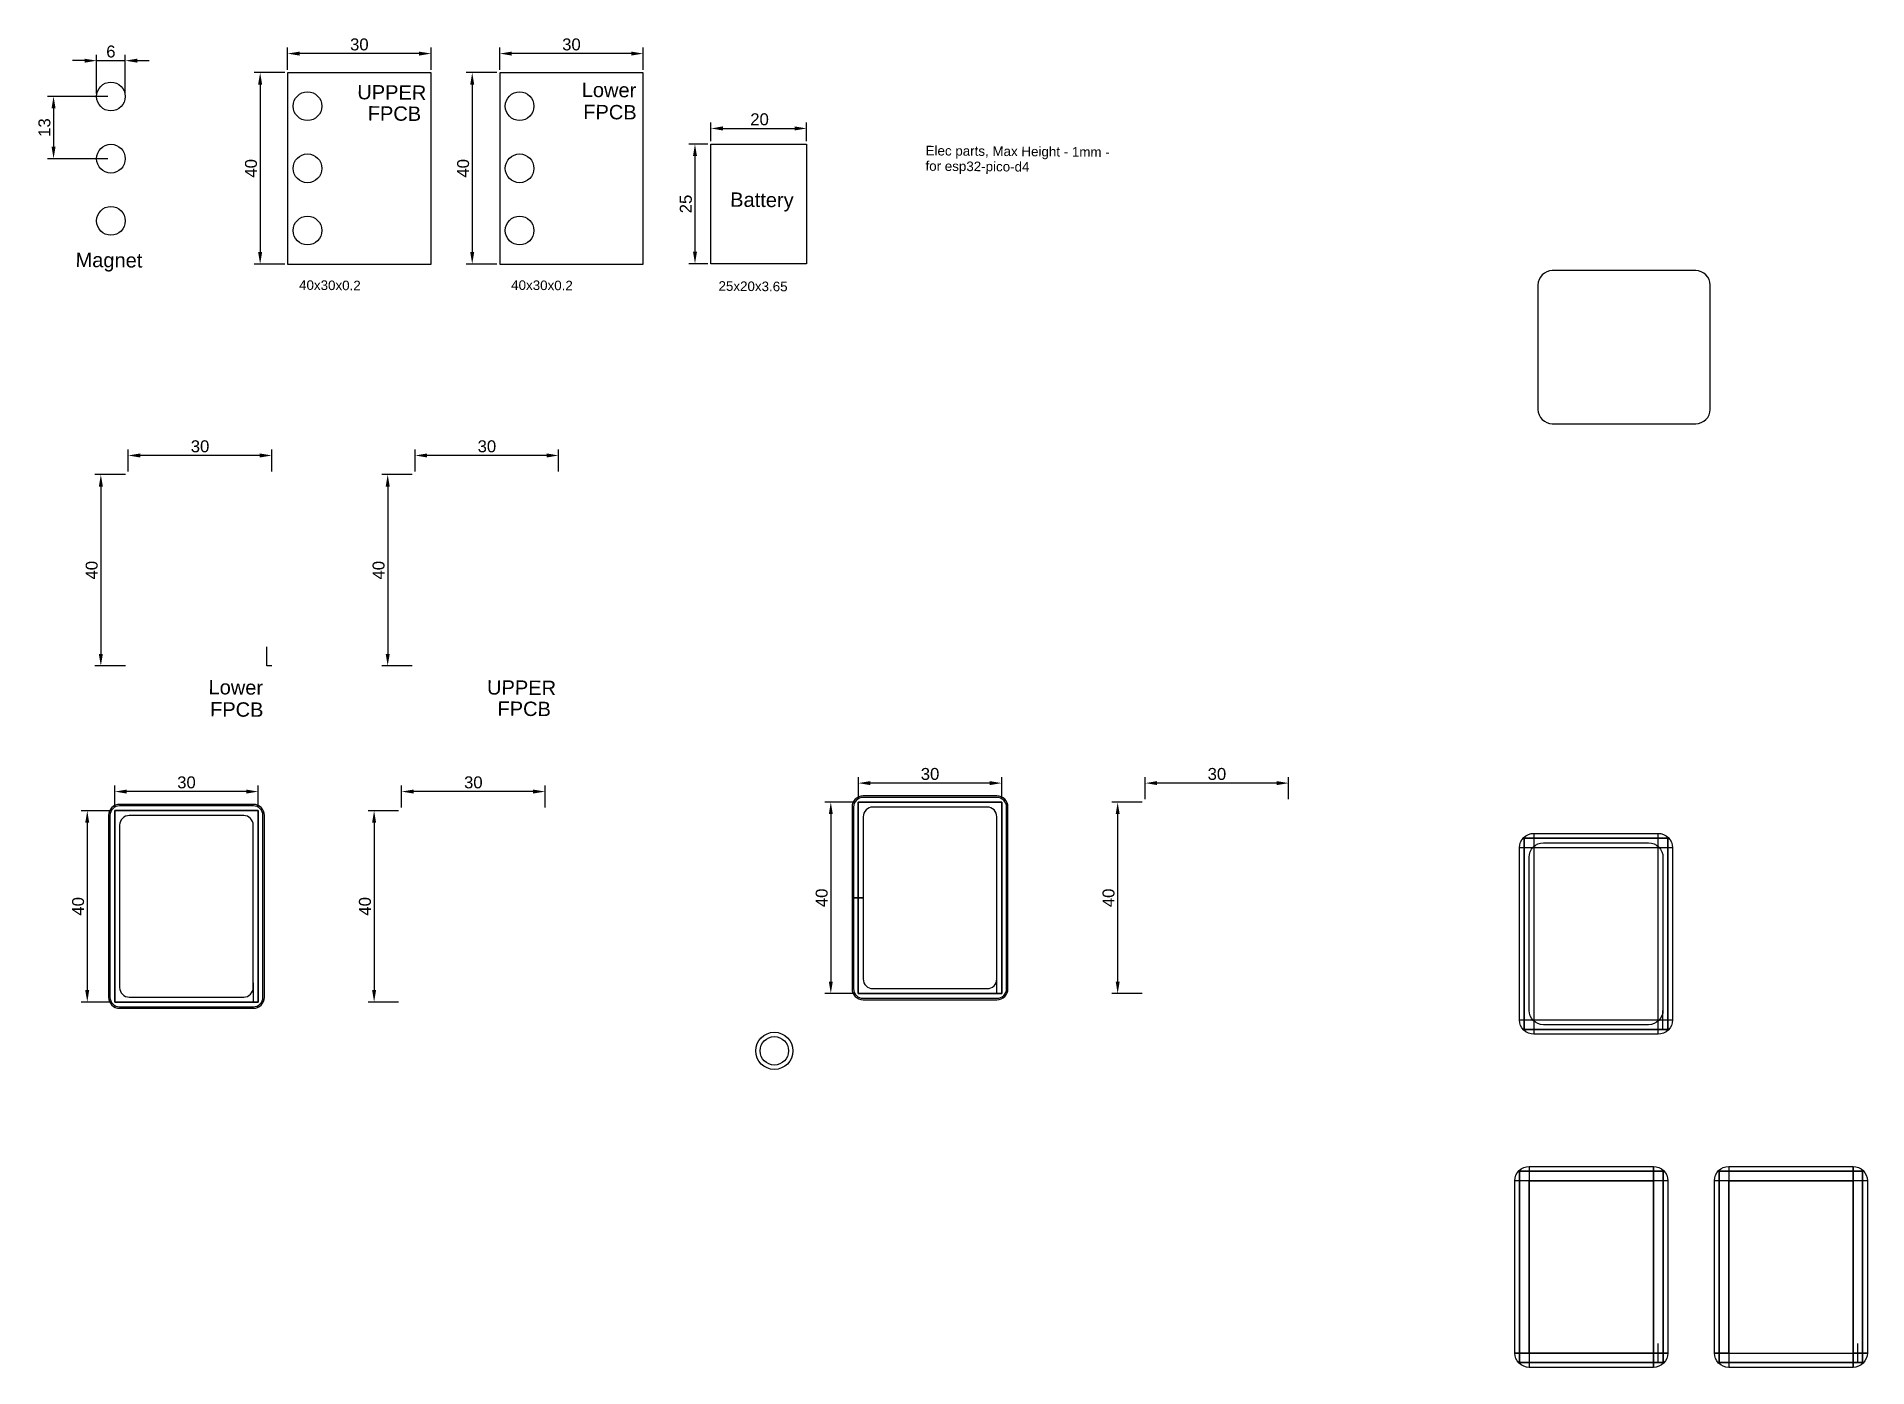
# Model space of a CAD drawing. Header units: millimetres. Extents: x 1949 to 2332, y 2079 to 2357.
import ezdxf

# ---------------------------------------------------------------- set-up
doc = ezdxf.new("R2010")
doc.units = ezdxf.units.MM
doc.styles.get("Standard").update_dxf_attribs({"font": 'arial.ttf'})
doc.dimstyles.new('ISO-25', dxfattribs={"dimtxt": 2.5, "dimasz": 2.5, "dimexe": 1.25, "dimexo": 0.625, "dimtad": 1, "dimtxsty": 'Standard', "dimcen": 2.5, "dimadec": 0, "dimazin": 0, "dimtfac": 1, "dimtmove": 0, "dimatfit": 3, "dimfxl": 1, "dimarcsym": 0})

# ---------------------------------------------------------------- blocks, each defined once
blk = doc.blocks.new('*D1')
at = {"color": 0, "lineweight": -2, "transparency": 16777216}
for p, q in [((2001.62, 2350.4), (2001.62, 2355.02)), ((2031.62, 2350.4), (2031.62, 2355.02)), ((2029.12, 2353.77), (2004.12, 2353.77))]:
    blk.add_line(p, q, dxfattribs=at)
at = {"color": 0, "transparency": 16777216}
for points in [[(2004.12, 2354.18), (2004.12, 2353.35), (2001.62, 2353.77)], [(2029.12, 2354.18), (2029.12, 2353.35), (2031.62, 2353.77)]]:
    blk.add_solid(points, dxfattribs=at)
at = {"layer": 'Defpoints', "color": 0, "transparency": 16777216}
for p in [(2001.62, 2353.77), (2001.62, 2349.78), (2031.62, 2349.78)]:
    blk.add_point(p, dxfattribs=at)
at = {"color": 0, "transparency": 16777216, "insert": (2016.62, 2355.67), "char_height": 2.5, "attachment_point": 5}
blk.add_mtext('30', dxfattribs=at)
blk = doc.blocks.new('*D2')
at = {"color": 0, "lineweight": -2, "transparency": 16777216}
for p, q in [((2001, 2349.78), (1994.62, 2349.78)), ((1995.87, 2347.28), (1995.87, 2312.28)), ((2001, 2309.78), (1994.62, 2309.78))]:
    blk.add_line(p, q, dxfattribs=at)
at = {"color": 0, "transparency": 16777216}
for points in [[(1995.45, 2347.28), (1996.29, 2347.28), (1995.87, 2349.78)], [(1995.45, 2312.28), (1996.29, 2312.28), (1995.87, 2309.78)]]:
    blk.add_solid(points, dxfattribs=at)
at = {"layer": 'Defpoints', "color": 0, "transparency": 16777216}
for p in [(2001.62, 2349.78), (1995.87, 2309.78), (2001.62, 2309.78)]:
    blk.add_point(p, dxfattribs=at)
at = {"color": 0, "transparency": 16777216, "insert": (1993.97, 2329.78), "char_height": 2.5, "attachment_point": 5, "rotation": 90}
blk.add_mtext('40', dxfattribs=at)
blk = doc.blocks.new('*D3')
at = {"color": 0, "lineweight": -2, "transparency": 16777216}
for p, q in [((2089.52, 2334.85), (2085.57, 2334.85)), ((2086.82, 2332.35), (2086.82, 2312.35)), ((2089.52, 2309.85), (2085.57, 2309.85))]:
    blk.add_line(p, q, dxfattribs=at)
at = {"color": 0, "transparency": 16777216}
for points in [[(2086.41, 2332.35), (2087.24, 2332.35), (2086.82, 2334.85)], [(2086.41, 2312.35), (2087.24, 2312.35), (2086.82, 2309.85)]]:
    blk.add_solid(points, dxfattribs=at)
at = {"layer": 'Defpoints', "color": 0, "transparency": 16777216}
for p in [(2090.15, 2334.85), (2086.82, 2309.85), (2090.15, 2309.85)]:
    blk.add_point(p, dxfattribs=at)
at = {"color": 0, "transparency": 16777216, "insert": (2084.92, 2322.32), "char_height": 2.5, "attachment_point": 5, "rotation": 90}
blk.add_mtext('25', dxfattribs=at)
blk = doc.blocks.new('*D4')
at = {"color": 0, "lineweight": -2, "transparency": 16777216}
for p, q in [((2090.15, 2335.47), (2090.15, 2339.37)), ((2092.65, 2338.12), (2107.65, 2338.12)), ((2110.15, 2335.47), (2110.15, 2339.37))]:
    blk.add_line(p, q, dxfattribs=at)
at = {"color": 0, "transparency": 16777216}
for points in [[(2092.65, 2338.54), (2092.65, 2337.7), (2090.15, 2338.12)], [(2107.65, 2338.54), (2107.65, 2337.7), (2110.15, 2338.12)]]:
    blk.add_solid(points, dxfattribs=at)
at = {"layer": 'Defpoints', "color": 0, "transparency": 16777216}
for p in [(2110.15, 2338.12), (2090.15, 2334.85), (2110.15, 2334.85)]:
    blk.add_point(p, dxfattribs=at)
at = {"color": 0, "transparency": 16777216, "insert": (2100.33, 2340.02), "char_height": 2.5, "attachment_point": 5}
blk.add_mtext('20', dxfattribs=at)
blk = doc.blocks.new('*D6')
at = {"color": 0, "lineweight": -2, "transparency": 16777216}
for p, q in [((2045.98, 2350.4), (2045.98, 2355.02)), ((2075.98, 2350.4), (2075.98, 2355.02)), ((2073.48, 2353.77), (2048.48, 2353.77))]:
    blk.add_line(p, q, dxfattribs=at)
at = {"color": 0, "transparency": 16777216}
for points in [[(2048.48, 2354.18), (2048.48, 2353.35), (2045.98, 2353.77)], [(2073.48, 2354.18), (2073.48, 2353.35), (2075.98, 2353.77)]]:
    blk.add_solid(points, dxfattribs=at)
at = {"layer": 'Defpoints', "color": 0, "transparency": 16777216}
for p in [(2045.98, 2353.77), (2045.98, 2349.78), (2075.98, 2349.78)]:
    blk.add_point(p, dxfattribs=at)
at = {"color": 0, "transparency": 16777216, "insert": (2060.98, 2355.67), "char_height": 2.5, "attachment_point": 5}
blk.add_mtext('30', dxfattribs=at)
blk = doc.blocks.new('*D5')
at = {"color": 0, "lineweight": -2, "transparency": 16777216}
for p, q in [((2045.36, 2349.78), (2038.98, 2349.78)), ((2040.23, 2347.28), (2040.23, 2312.28)), ((2045.36, 2309.78), (2038.98, 2309.78))]:
    blk.add_line(p, q, dxfattribs=at)
at = {"color": 0, "transparency": 16777216}
for points in [[(2039.81, 2347.28), (2040.65, 2347.28), (2040.23, 2349.78)], [(2039.81, 2312.28), (2040.65, 2312.28), (2040.23, 2309.78)]]:
    blk.add_solid(points, dxfattribs=at)
at = {"layer": 'Defpoints', "color": 0, "transparency": 16777216}
for p in [(2045.98, 2349.78), (2040.23, 2309.78), (2045.98, 2309.78)]:
    blk.add_point(p, dxfattribs=at)
at = {"color": 0, "transparency": 16777216, "insert": (2038.33, 2329.78), "char_height": 2.5, "attachment_point": 5, "rotation": 90}
blk.add_mtext('40', dxfattribs=at)
blk = doc.blocks.new('*D7')
at = {"color": 0, "lineweight": -2, "transparency": 16777216}
for p, q in [((1964.03, 2344.8), (1951.41, 2344.8)), ((1952.66, 2342.3), (1952.66, 2334.3)), ((1964.03, 2331.8), (1951.41, 2331.8))]:
    blk.add_line(p, q, dxfattribs=at)
at = {"color": 0, "transparency": 16777216}
for points in [[(1952.24, 2342.3), (1953.08, 2342.3), (1952.66, 2344.8)], [(1952.24, 2334.3), (1953.08, 2334.3), (1952.66, 2331.8)]]:
    blk.add_solid(points, dxfattribs=at)
at = {"layer": 'Defpoints', "color": 0, "transparency": 16777216}
for p in [(1964.65, 2344.8), (1952.66, 2331.8), (1964.65, 2331.8)]:
    blk.add_point(p, dxfattribs=at)
at = {"color": 0, "transparency": 16777216, "insert": (1950.76, 2338.3), "char_height": 2.5, "attachment_point": 5, "rotation": 90}
blk.add_mtext('13', dxfattribs=at)
blk = doc.blocks.new('*D8')
at = {"color": 0, "lineweight": -2, "transparency": 16777216}
for p, q in [((1959.15, 2352.29), (1956.65, 2352.29)), ((1961.65, 2345.43), (1961.65, 2353.54)), ((1961.65, 2352.29), (1967.65, 2352.29)), ((1967.65, 2345.43), (1967.65, 2353.54)), ((1970.15, 2352.29), (1972.65, 2352.29))]:
    blk.add_line(p, q, dxfattribs=at)
at = {"color": 0, "transparency": 16777216}
for points in [[(1959.15, 2352.7), (1959.15, 2351.87), (1961.65, 2352.29)], [(1970.15, 2352.7), (1970.15, 2351.87), (1967.65, 2352.29)]]:
    blk.add_solid(points, dxfattribs=at)
at = {"layer": 'Defpoints', "color": 0, "transparency": 16777216}
for p in [(1967.65, 2352.29), (1961.65, 2344.8), (1967.65, 2344.8)]:
    blk.add_point(p, dxfattribs=at)
at = {"color": 0, "transparency": 16777216, "insert": (1964.65, 2354.19), "char_height": 2.5, "attachment_point": 5}
blk.add_mtext('6', dxfattribs=at)
blk = doc.blocks.new('*D9')
at = {"color": 0, "lineweight": -2, "transparency": 16777216}
for p, q in [((1968.3, 2266.4), (1968.3, 2271.01)), ((1998.3, 2266.4), (1998.3, 2271.01)), ((1995.8, 2269.76), (1970.8, 2269.76))]:
    blk.add_line(p, q, dxfattribs=at)
at = {"color": 0, "transparency": 16777216}
for points in [[(1970.8, 2270.18), (1970.8, 2269.34), (1968.3, 2269.76)], [(1995.8, 2270.18), (1995.8, 2269.34), (1998.3, 2269.76)]]:
    blk.add_solid(points, dxfattribs=at)
at = {"layer": 'Defpoints', "color": 0, "transparency": 16777216}
for p in [(1968.3, 2269.76), (1968.3, 2265.77), (1998.3, 2265.77)]:
    blk.add_point(p, dxfattribs=at)
at = {"color": 0, "transparency": 16777216, "insert": (1983.3, 2271.66), "char_height": 2.5, "attachment_point": 5}
blk.add_mtext('30', dxfattribs=at)
blk = doc.blocks.new('*D10')
at = {"color": 0, "lineweight": -2, "transparency": 16777216}
for p, q in [((1967.68, 2265.77), (1961.3, 2265.77)), ((1962.55, 2263.27), (1962.55, 2228.27)), ((1967.68, 2225.77), (1961.3, 2225.77))]:
    blk.add_line(p, q, dxfattribs=at)
at = {"color": 0, "transparency": 16777216}
for points in [[(1962.13, 2263.27), (1962.97, 2263.27), (1962.55, 2265.77)], [(1962.13, 2228.27), (1962.97, 2228.27), (1962.55, 2225.77)]]:
    blk.add_solid(points, dxfattribs=at)
at = {"layer": 'Defpoints', "color": 0, "transparency": 16777216}
for p in [(1968.3, 2265.77), (1962.55, 2225.77), (1968.3, 2225.77)]:
    blk.add_point(p, dxfattribs=at)
at = {"color": 0, "transparency": 16777216, "insert": (1960.65, 2245.77), "char_height": 2.5, "attachment_point": 5, "rotation": 90}
blk.add_mtext('40', dxfattribs=at)
blk = doc.blocks.new('*D11')
at = {"color": 0, "lineweight": -2, "transparency": 16777216}
for p, q in [((2028.3, 2266.4), (2028.3, 2271.01)), ((2058.3, 2266.4), (2058.3, 2271.01)), ((2055.8, 2269.76), (2030.8, 2269.76))]:
    blk.add_line(p, q, dxfattribs=at)
at = {"color": 0, "transparency": 16777216}
for points in [[(2030.8, 2270.18), (2030.8, 2269.34), (2028.3, 2269.76)], [(2055.8, 2270.18), (2055.8, 2269.34), (2058.3, 2269.76)]]:
    blk.add_solid(points, dxfattribs=at)
at = {"layer": 'Defpoints', "color": 0, "transparency": 16777216}
for p in [(2028.3, 2269.76), (2028.3, 2265.77), (2058.3, 2265.77)]:
    blk.add_point(p, dxfattribs=at)
at = {"color": 0, "transparency": 16777216, "insert": (2043.3, 2271.66), "char_height": 2.5, "attachment_point": 5}
blk.add_mtext('30', dxfattribs=at)
blk = doc.blocks.new('*D12')
at = {"color": 0, "lineweight": -2, "transparency": 16777216}
for p, q in [((2027.68, 2265.77), (2021.3, 2265.77)), ((2022.55, 2263.27), (2022.55, 2228.27)), ((2027.68, 2225.77), (2021.3, 2225.77))]:
    blk.add_line(p, q, dxfattribs=at)
at = {"color": 0, "transparency": 16777216}
for points in [[(2022.13, 2263.27), (2022.97, 2263.27), (2022.55, 2265.77)], [(2022.13, 2228.27), (2022.97, 2228.27), (2022.55, 2225.77)]]:
    blk.add_solid(points, dxfattribs=at)
at = {"layer": 'Defpoints', "color": 0, "transparency": 16777216}
for p in [(2028.3, 2265.77), (2022.55, 2225.77), (2028.3, 2225.77)]:
    blk.add_point(p, dxfattribs=at)
at = {"color": 0, "transparency": 16777216, "insert": (2020.65, 2245.77), "char_height": 2.5, "attachment_point": 5, "rotation": 90}
blk.add_mtext('40', dxfattribs=at)
blk = doc.blocks.new('*D17')
at = {"color": 0, "lineweight": -2, "transparency": 16777216}
for p, q in [((1965.46, 2196.14), (1965.46, 2200.75)), ((1992.96, 2199.5), (1967.96, 2199.5)), ((1995.46, 2196.14), (1995.46, 2200.75))]:
    blk.add_line(p, q, dxfattribs=at)
at = {"color": 0, "transparency": 16777216}
for points in [[(1967.96, 2199.92), (1967.96, 2199.09), (1965.46, 2199.5)], [(1992.96, 2199.92), (1992.96, 2199.09), (1995.46, 2199.5)]]:
    blk.add_solid(points, dxfattribs=at)
at = {"layer": 'Defpoints', "color": 0, "transparency": 16777216}
for p in [(1965.46, 2199.5), (1965.46, 2195.51), (1995.46, 2195.51)]:
    blk.add_point(p, dxfattribs=at)
at = {"color": 0, "transparency": 16777216, "insert": (1980.46, 2201.41), "char_height": 2.5, "attachment_point": 5}
blk.add_mtext('30', dxfattribs=at)
blk = doc.blocks.new('*D18')
at = {"color": 0, "lineweight": -2, "transparency": 16777216}
for p, q in [((1964.83, 2195.51), (1958.46, 2195.51)), ((1959.71, 2193.01), (1959.71, 2158.01)), ((1964.83, 2155.51), (1958.46, 2155.51))]:
    blk.add_line(p, q, dxfattribs=at)
at = {"color": 0, "transparency": 16777216}
for points in [[(1959.29, 2193.01), (1960.12, 2193.01), (1959.71, 2195.51)], [(1959.29, 2158.01), (1960.12, 2158.01), (1959.71, 2155.51)]]:
    blk.add_solid(points, dxfattribs=at)
at = {"layer": 'Defpoints', "color": 0, "transparency": 16777216}
for p in [(1965.46, 2195.51), (1959.71, 2155.51), (1965.46, 2155.51)]:
    blk.add_point(p, dxfattribs=at)
at = {"color": 0, "transparency": 16777216, "insert": (1957.8, 2175.51), "char_height": 2.5, "attachment_point": 5, "rotation": 90}
blk.add_mtext('40', dxfattribs=at)
blk = doc.blocks.new('*D19')
at = {"color": 0, "lineweight": -2, "transparency": 16777216}
for p, q in [((2025.46, 2196.14), (2025.46, 2200.75)), ((2052.96, 2199.5), (2027.96, 2199.5)), ((2055.46, 2196.14), (2055.46, 2200.75))]:
    blk.add_line(p, q, dxfattribs=at)
at = {"color": 0, "transparency": 16777216}
for points in [[(2027.96, 2199.92), (2027.96, 2199.09), (2025.46, 2199.5)], [(2052.96, 2199.92), (2052.96, 2199.09), (2055.46, 2199.5)]]:
    blk.add_solid(points, dxfattribs=at)
at = {"layer": 'Defpoints', "color": 0, "transparency": 16777216}
for p in [(2025.46, 2199.5), (2025.46, 2195.51), (2055.46, 2195.51)]:
    blk.add_point(p, dxfattribs=at)
at = {"color": 0, "transparency": 16777216, "insert": (2040.46, 2201.41), "char_height": 2.5, "attachment_point": 5}
blk.add_mtext('30', dxfattribs=at)
blk = doc.blocks.new('*D20')
at = {"color": 0, "lineweight": -2, "transparency": 16777216}
for p, q in [((2024.83, 2195.51), (2018.46, 2195.51)), ((2019.71, 2193.01), (2019.71, 2158.01)), ((2024.83, 2155.51), (2018.46, 2155.51))]:
    blk.add_line(p, q, dxfattribs=at)
at = {"color": 0, "transparency": 16777216}
for points in [[(2019.29, 2193.01), (2020.12, 2193.01), (2019.71, 2195.51)], [(2019.29, 2158.01), (2020.12, 2158.01), (2019.71, 2155.51)]]:
    blk.add_solid(points, dxfattribs=at)
at = {"layer": 'Defpoints', "color": 0, "transparency": 16777216}
for p in [(2025.46, 2195.51), (2019.71, 2155.51), (2025.46, 2155.51)]:
    blk.add_point(p, dxfattribs=at)
at = {"color": 0, "transparency": 16777216, "insert": (2017.8, 2175.51), "char_height": 2.5, "attachment_point": 5, "rotation": 90}
blk.add_mtext('40', dxfattribs=at)
blk = doc.blocks.new('*D24')
at = {"color": 0, "lineweight": -2, "transparency": 16777216}
for p, q in [((2120.99, 2197.91), (2120.99, 2202.52)), ((2150.99, 2197.91), (2150.99, 2202.52)), ((2148.49, 2201.27), (2123.49, 2201.27))]:
    blk.add_line(p, q, dxfattribs=at)
at = {"color": 0, "transparency": 16777216}
for points in [[(2123.49, 2201.69), (2123.49, 2200.86), (2120.99, 2201.27)], [(2148.49, 2201.69), (2148.49, 2200.86), (2150.99, 2201.27)]]:
    blk.add_solid(points, dxfattribs=at)
at = {"layer": 'Defpoints', "color": 0, "transparency": 16777216}
for p in [(2120.99, 2201.27), (2120.99, 2197.28), (2150.99, 2197.28)]:
    blk.add_point(p, dxfattribs=at)
at = {"color": 0, "transparency": 16777216, "insert": (2135.99, 2203.17), "char_height": 2.5, "attachment_point": 5}
blk.add_mtext('30', dxfattribs=at)
blk = doc.blocks.new('*D21')
at = {"color": 0, "lineweight": -2, "transparency": 16777216}
for p, q in [((2120.36, 2197.28), (2113.98, 2197.28)), ((2115.23, 2194.78), (2115.23, 2159.78)), ((2120.36, 2157.28), (2113.98, 2157.28))]:
    blk.add_line(p, q, dxfattribs=at)
at = {"color": 0, "transparency": 16777216}
for points in [[(2114.82, 2194.78), (2115.65, 2194.78), (2115.23, 2197.28)], [(2114.82, 2159.78), (2115.65, 2159.78), (2115.23, 2157.28)]]:
    blk.add_solid(points, dxfattribs=at)
at = {"layer": 'Defpoints', "color": 0, "transparency": 16777216}
for p in [(2120.99, 2197.28), (2115.23, 2157.28), (2120.99, 2157.28)]:
    blk.add_point(p, dxfattribs=at)
at = {"color": 0, "transparency": 16777216, "insert": (2113.33, 2177.28), "char_height": 2.5, "attachment_point": 5, "rotation": 90}
blk.add_mtext('40', dxfattribs=at)
blk = doc.blocks.new('*D22')
at = {"color": 0, "lineweight": -2, "transparency": 16777216}
for p, q in [((2180.99, 2197.91), (2180.99, 2202.52)), ((2210.99, 2197.91), (2210.99, 2202.52)), ((2208.49, 2201.27), (2183.49, 2201.27))]:
    blk.add_line(p, q, dxfattribs=at)
at = {"color": 0, "transparency": 16777216}
for points in [[(2183.49, 2201.69), (2183.49, 2200.86), (2180.99, 2201.27)], [(2208.49, 2201.69), (2208.49, 2200.86), (2210.99, 2201.27)]]:
    blk.add_solid(points, dxfattribs=at)
at = {"layer": 'Defpoints', "color": 0, "transparency": 16777216}
for p in [(2180.99, 2201.27), (2180.99, 2197.28), (2210.99, 2197.28)]:
    blk.add_point(p, dxfattribs=at)
at = {"color": 0, "transparency": 16777216, "insert": (2195.99, 2203.17), "char_height": 2.5, "attachment_point": 5}
blk.add_mtext('30', dxfattribs=at)
blk = doc.blocks.new('*D23')
at = {"color": 0, "lineweight": -2, "transparency": 16777216}
for p, q in [((2180.36, 2197.28), (2173.98, 2197.28)), ((2175.23, 2194.78), (2175.23, 2159.78)), ((2180.36, 2157.28), (2173.98, 2157.28))]:
    blk.add_line(p, q, dxfattribs=at)
at = {"color": 0, "transparency": 16777216}
for points in [[(2174.82, 2194.78), (2175.65, 2194.78), (2175.23, 2197.28)], [(2174.82, 2159.78), (2175.65, 2159.78), (2175.23, 2157.28)]]:
    blk.add_solid(points, dxfattribs=at)
at = {"layer": 'Defpoints', "color": 0, "transparency": 16777216}
for p in [(2180.99, 2197.28), (2175.23, 2157.28), (2180.99, 2157.28)]:
    blk.add_point(p, dxfattribs=at)
at = {"color": 0, "transparency": 16777216, "insert": (2173.33, 2177.28), "char_height": 2.5, "attachment_point": 5, "rotation": 90}
blk.add_mtext('40', dxfattribs=at)

msp = doc.modelspace()

# ---------------------------------------------------------------- linework, layer by layer
for p, q in [((1997.302, 2226.771, -0.2), (1997.302, 2229.771, -0.2)), ((1997.302, 2225.771, -0.2), (1997.302, 2226.771, -0.2)), ((1998.302, 2225.771, -0.2), (1997.302, 2225.771, -0.2)), ((2262.283, 2190.772, 4.85), (2262.283, 2148.772, 4.85)), ((2288.283, 2148.772, 4.85), (2288.283, 2190.772, 4.85)), ((2291.283, 2187.772, 4.85), (2259.283, 2187.772, 4.85)), ((2260.283, 2189.772, 3.85), (2260.283, 2189.772, 4.85)), ((2122.016, 2177.283, -4), (2119.686, 2177.283, 1)), ((2119.986, 2177.283, 1), (2122.016, 2177.283, -3.7)), ((2149.986, 2158.283, -0.2), (2149.986, 2161.283, -0.2)), ((1994.457, 2156.515, -0.2), (1994.457, 2159.515, -0.2)), ((1994.457, 2155.515, -0.2), (1994.457, 2156.515, -0.2)), ((2149.986, 2157.283, -0.2), (2149.986, 2158.283, -0.2)), ((2150.986, 2157.283, -0.2), (2149.986, 2157.283, -0.2)), ((1995.457, 2155.515, -0.2), (1994.457, 2155.515, -0.2)), ((2289.283, 2150.772, 3.65), (2289.283, 2153.772, 3.65)), ((2259.283, 2151.772, 4.85), (2291.283, 2151.772, 4.85)), ((2289.283, 2149.772, 3.65), (2289.283, 2150.772, 3.65)), ((2290.283, 2149.772, 3.65), (2289.283, 2149.772, 3.65)), ((2290.307, 2118.142, 4.85), (2258.307, 2118.142, 4.85)), ((2259.307, 2120.142, 3.85), (2259.307, 2120.142, 4.85)), ((2261.307, 2121.142, 4.85), (2261.307, 2079.142, 4.85)), ((2261.307, 2118.142, 4.85), (2261.307, 2118.142, -0.15)), ((2287.307, 2079.142, 4.85), (2287.307, 2121.142, 4.85)), ((2287.307, 2118.142, 4.85), (2287.307, 2118.142, -0.15)), ((2332.043, 2118.142, 4.85), (2300.043, 2118.142, 4.85)), ((2301.043, 2120.142, 3.85), (2301.043, 2120.142, 4.85)), ((2303.043, 2121.142, 4.85), (2303.043, 2079.142, 4.85)), ((2303.043, 2118.142, 4.85), (2303.043, 2118.142, -0.15)), ((2329.043, 2079.142, 4.85), (2329.043, 2121.142, 4.85)), ((2329.043, 2118.142, 4.85), (2329.043, 2118.142, -0.15)), ((2288.307, 2081.142, 3.65), (2288.307, 2084.142, 3.65)), ((2330.043, 2081.142, 3.65), (2330.043, 2084.142, 3.65)), ((2258.307, 2082.142, 4.85), (2290.307, 2082.142, 4.85)), ((2261.307, 2082.142, 4.85), (2261.307, 2082.142, -0.15)), ((2287.307, 2082.142, 4.85), (2287.307, 2082.142, -0.15)), ((2288.307, 2080.142, 3.65), (2288.307, 2081.142, 3.65)), ((2289.307, 2080.142, 3.65), (2288.307, 2080.142, 3.65)), ((2300.043, 2082.142, 4.85), (2332.043, 2082.142, 4.85)), ((2303.043, 2082.142, 4.85), (2303.043, 2082.142, -0.15)), ((2329.043, 2082.142, 4.85), (2329.043, 2082.142, -0.15)), ((2330.043, 2080.142, 3.65), (2330.043, 2081.142, 3.65)), ((2331.043, 2080.142, 3.65), (2330.043, 2080.142, 3.65))]:
    msp.add_line(p, q)
at = {"extrusion": (0, 1, 0)}
for p, q in [((2303.043, 2082.142, -0.15), (2303.043, 2118.142, -0.15)), ((2303.043, 2118.142, -0.15), (2329.043, 2118.142, -0.15)), ((2329.043, 2118.142, -0.15), (2329.043, 2082.142, -0.15)), ((2303.043, 2082.142, -0.15), (2329.043, 2082.142, -0.15))]:
    msp.add_line(p, q, dxfattribs=at)
for points in [[(2031.622, 2349.779), (2001.622, 2349.779), (2001.622, 2309.779), (2031.622, 2309.779)], [(2075.983, 2349.779), (2045.983, 2349.779), (2045.983, 2309.779), (2075.983, 2309.779)], [(2090.147, 2334.847), (2110.147, 2334.847), (2110.147, 2309.847), (2090.147, 2309.847)], [(1965.457, 2195.515), (1995.457, 2195.515), (1995.457, 2155.515), (1965.457, 2155.515)], [(1995.457, 2195.515), (1965.457, 2195.515), (1965.457, 2155.515), (1995.457, 2155.515)], [(2120.986, 2197.283), (2150.986, 2197.283), (2150.986, 2157.283), (2120.986, 2157.283)], [(2150.986, 2197.283), (2120.986, 2197.283), (2120.986, 2157.283), (2150.986, 2157.283)]]:
    msp.add_lwpolyline(points, close=True)
for points, elevation in [([(2263.144, 2305.394), (2263.144, 2279.394, 0.4142136), (2266.144, 2276.394), (2296.144, 2276.394, 0.4142136), (2299.144, 2279.394), (2299.144, 2305.394, 0.4142136), (2296.144, 2308.394), (2266.144, 2308.394, 0.4142136)], 3.85), ([(2149.986, 2198.583), (2121.986, 2198.583, 0.4142136), (2119.686, 2196.283), (2119.686, 2158.283, 0.4142136), (2121.986, 2155.983), (2149.986, 2155.983, 0.4142136), (2152.286, 2158.283), (2152.286, 2196.283, 0.4142136)], 1), ([(2149.986, 2198.283), (2121.986, 2198.283, 0.4142136), (2119.986, 2196.283), (2119.986, 2158.283, 0.4142136), (2121.986, 2156.283), (2149.986, 2156.283, 0.4142136), (2151.986, 2158.283), (2151.986, 2196.283, 0.4142136)], 1), ([(1994.457, 2196.815), (1966.457, 2196.815, 0.4142136), (1964.157, 2194.515), (1964.157, 2156.515, 0.4142136), (1966.457, 2154.215), (1994.457, 2154.215, 0.4142136), (1996.757, 2156.515), (1996.757, 2194.515, 0.4142136)], 1), ([(1994.457, 2196.515), (1966.457, 2196.515, 0.4142136), (1964.457, 2194.515), (1964.457, 2156.515, 0.4142136), (1966.457, 2154.515), (1994.457, 2154.515, 0.4142136), (1996.457, 2156.515), (1996.457, 2194.515, 0.4142136)], 1), ([(1992.427, 2194.485), (1968.487, 2194.485, 0.4142136), (1966.487, 2192.485), (1966.487, 2158.545, 0.4142136), (1968.487, 2156.545), (1992.427, 2156.545, 0.4142136), (1994.427, 2158.545), (1994.427, 2192.485, 0.4142136)], -4), ([(1992.427, 2194.485), (1968.487, 2194.485, 0.4142136), (1966.487, 2192.485), (1966.487, 2158.545, 0.4142136), (1968.487, 2156.545), (1992.427, 2156.545, 0.4142136), (1994.427, 2158.545), (1994.427, 2192.485, 0.4142136)], -3.7), ([(2147.956, 2196.253), (2124.016, 2196.253, 0.4142136), (2122.016, 2194.253), (2122.016, 2160.313, 0.4142136), (2124.016, 2158.313), (2147.956, 2158.313, 0.4142136), (2149.956, 2160.313), (2149.956, 2194.253, 0.4142136)], -4), ([(2147.956, 2196.253), (2124.016, 2196.253, 0.4142136), (2122.016, 2194.253), (2122.016, 2160.313, 0.4142136), (2124.016, 2158.313), (2147.956, 2158.313, 0.4142136), (2149.956, 2160.313), (2149.956, 2194.253, 0.4142136)], -3.7), ([(2262.283, 2190.772), (2288.283, 2190.772, -0.4142136), (2291.283, 2187.772), (2291.283, 2151.772, -0.4142136), (2288.283, 2148.772), (2262.283, 2148.772, -0.4142136), (2259.283, 2151.772), (2259.283, 2187.772, -0.4142136)], 4.85), ([(2264.283, 2188.772), (2286.283, 2188.772, -0.4142136), (2289.283, 2185.772), (2289.283, 2153.772, -0.4142136), (2286.283, 2150.772), (2264.283, 2150.772, -0.4142136), (2261.283, 2153.772), (2261.283, 2185.772, -0.4142136)], -0.15), ([(2261.307, 2121.142), (2287.307, 2121.142, -0.4142136), (2290.307, 2118.142), (2290.307, 2082.142, -0.4142136), (2287.307, 2079.142), (2261.307, 2079.142, -0.4142136), (2258.307, 2082.142), (2258.307, 2118.142, -0.4142136)], 4.85), ([(2303.043, 2121.142), (2329.043, 2121.142, -0.4142136), (2332.043, 2118.142), (2332.043, 2082.142, -0.4142136), (2329.043, 2079.142), (2303.043, 2079.142, -0.4142136), (2300.043, 2082.142), (2300.043, 2118.142, -0.4142136)], 4.85)]:
    msp.add_lwpolyline(points, format="xyb", close=True, dxfattribs=dict(elevation=elevation))
at = {"elevation": 3.85}
for points in [[(2260.283, 2189.772), (2290.283, 2189.772), (2290.283, 2149.772), (2260.283, 2149.772)], [(2290.283, 2189.772), (2260.283, 2189.772), (2260.283, 2149.772), (2290.283, 2149.772)], [(2259.307, 2120.142), (2289.307, 2120.142), (2289.307, 2080.142), (2259.307, 2080.142)], [(2289.307, 2120.142), (2259.307, 2120.142), (2259.307, 2080.142), (2289.307, 2080.142)], [(2301.043, 2120.142), (2331.043, 2120.142), (2331.043, 2080.142), (2301.043, 2080.142)], [(2331.043, 2120.142), (2301.043, 2120.142), (2301.043, 2080.142), (2331.043, 2080.142)]]:
    msp.add_lwpolyline(points, close=True, dxfattribs=at)
msp.add_polyline3d([(2287.307, 2082.142, -0.15), (2261.307, 2082.142, -0.15), (2261.307, 2118.142, -0.15), (2287.307, 2118.142, -0.15)], close=True)
for centre, radius in [((1964.653, 2344.8), 3), ((2005.778, 2342.779), 3), ((2050.138, 2342.779), 3), ((1964.653, 2331.8), 3), ((2005.778, 2329.779), 3), ((2050.138, 2329.779), 3), ((1964.653, 2318.8), 3), ((2005.778, 2316.779), 3), ((2050.138, 2316.779), 3), ((2103.417, 2145.304), 3.889), ((2103.417, 2145.304), 2.971)]:
    msp.add_circle(centre, radius)
at = {"extrusion": (0, 1, 0)}
for centre, start, end in [((-2263.973, 4.85, 2118.142), 298.07249, 360), ((-2284.64, 4.85, 2118.142), 180, 241.92751), ((-2305.709, 4.85, 2118.142), 298.07249, 360), ((-2326.376, 4.85, 2118.142), 180, 241.92751), ((-2263.973, 4.85, 2082.142), 298.07249, 360), ((-2284.64, 4.85, 2082.142), 180, 241.92751), ((-2305.709, 4.85, 2082.142), 298.07249, 360), ((-2326.376, 4.85, 2082.142), 180, 241.92751)]:
    msp.add_arc(centre, 5.667, start, end, dxfattribs=at)
at = {"extrusion": (-1, 0, 0)}
for centre, start, end in [((-2115.476, 4.85, -2261.307), 180, 241.92751), ((-2115.476, 4.85, -2287.307), 180, 241.92751), ((-2115.476, 4.85, -2303.043), 180, 241.92751), ((-2115.476, 4.85, -2329.043), 180, 241.92751), ((-2084.809, 4.85, -2261.307), 298.07249, 360), ((-2084.809, 4.85, -2287.307), 298.07249, 360), ((-2084.809, 4.85, -2303.043), 298.07249, 360), ((-2084.809, 4.85, -2329.043), 298.07249, 360)]:
    msp.add_arc(centre, 5.667, start, end, dxfattribs=at)

# ---------------------------------------------------------------- texts
for s, height, p in [('Lower', 3, (2063.126, 2344.705)), ('UPPER', 3, (2016.175, 2344.219)), ('FPCB', 3, (2018.357, 2339.785)), ('FPCB', 3, (2063.439, 2340.083)), ('Elec parts, Max Height - 1mm - ', 2, (2135.058, 2332.495)), ('for esp32-pico-d4', 2, (2135.03, 2329.282)), ('Battery', 3, (2094.175, 2321.753)), ('Magnet', 3, (1957.247, 2309.154)), ('40x30x0.2', 2, (2004.007, 2304.389)), ('40x30x0.2', 2, (2048.368, 2304.389)), ('25x20x3.65', 2, (2091.738, 2304.189)), ('Lower', 3, (1985.064, 2219.84)), ('UPPER', 3, (2043.317, 2219.795)), ('FPCB', 3, (1985.377, 2215.217)), ('FPCB', 3, (2045.498, 2215.362))]:
    msp.add_text(s, height=height, rotation=359.51062).set_placement(p)

# ---------------------------------------------------------------- dimensions: what is measured, and where the dimension line sits
for base, p1, p2, picture, middle in [((1967.653, 2352.286), (1961.653, 2344.8), (1967.653, 2344.8), '*D8', (1964.653, 2354.188)), ((2001.622, 2353.768), (2031.622, 2349.779), (2001.622, 2349.779), '*D1', (2016.622, 2355.67)), ((2045.983, 2353.768), (2075.983, 2349.779), (2045.983, 2349.779), '*D6', (2060.983, 2355.67)), ((1968.302, 2269.76), (1998.302, 2265.771), (1968.302, 2265.771), '*D9', (1983.302, 2271.662)), ((2028.302, 2269.76), (2058.302, 2265.771), (2028.302, 2265.771), '*D11', (2043.302, 2271.662)), ((1965.457, 2199.504), (1995.457, 2195.515), (1965.457, 2195.515), '*D17', (1980.457, 2201.406)), ((2025.457, 2199.504), (2055.457, 2195.515), (2025.457, 2195.515), '*D19', (2040.457, 2201.406)), ((2120.986, 2201.272), (2150.986, 2197.283), (2120.986, 2197.283), '*D24', (2135.986, 2203.174)), ((2180.986, 2201.272), (2210.986, 2197.283), (2180.986, 2197.283), '*D22', (2195.986, 2203.174))]:
    dim = msp.add_linear_dim(base=base, p1=p1, p2=p2, dimstyle='ISO-25')
    dim.commit()
    dim.dimension.update_dxf_attribs({"geometry": picture, "text_midpoint": middle})
for base, p1, p2, picture, middle in [((1995.87, 2309.779), (2001.622, 2349.779), (2001.622, 2309.779), '*D2', (1993.969, 2329.779)), ((2040.231, 2309.779), (2045.983, 2349.779), (2045.983, 2309.779), '*D5', (2038.329, 2329.779)), ((1952.66, 2331.8), (1964.653, 2344.8), (1964.653, 2331.8), '*D7', (1950.757, 2338.3)), ((1962.55, 2225.771), (1968.302, 2265.771), (1968.302, 2225.771), '*D10', (1960.649, 2245.771)), ((2022.55, 2225.771), (2028.302, 2265.771), (2028.302, 2225.771), '*D12', (2020.649, 2245.771)), ((1959.705, 2155.515), (1965.457, 2195.515), (1965.457, 2155.515), '*D18', (1957.804, 2175.515)), ((2019.705, 2155.515), (2025.457, 2195.515), (2025.457, 2155.515), '*D20', (2017.804, 2175.515)), ((2115.234, 2157.283), (2120.986, 2197.283), (2120.986, 2157.283), '*D21', (2113.333, 2177.283)), ((2175.234, 2157.283), (2180.986, 2197.283), (2180.986, 2157.283), '*D23', (2173.333, 2177.283))]:
    dim = msp.add_linear_dim(base=base, p1=p1, p2=p2, angle=90, dimstyle='ISO-25')
    dim.commit()
    dim.dimension.update_dxf_attribs({"geometry": picture, "text_midpoint": middle})
dim = msp.add_linear_dim(base=(2110.147, 2338.12), p1=(2090.147, 2334.847), p2=(2110.147, 2334.847), dimstyle='ISO-25')
dim.commit()
dim.dimension.update_dxf_attribs({"geometry": '*D4', "text_midpoint": (2100.331, 2338.12), "dimtype": 160})
dim = msp.add_linear_dim(base=(2086.824, 2309.847), p1=(2090.147, 2334.847), p2=(2090.147, 2309.847), angle=90, dimstyle='ISO-25')
dim.commit()
dim.dimension.update_dxf_attribs({"geometry": '*D3', "text_midpoint": (2086.824, 2322.321), "dimtype": 160})

doc.saveas('drawing.dxf')
